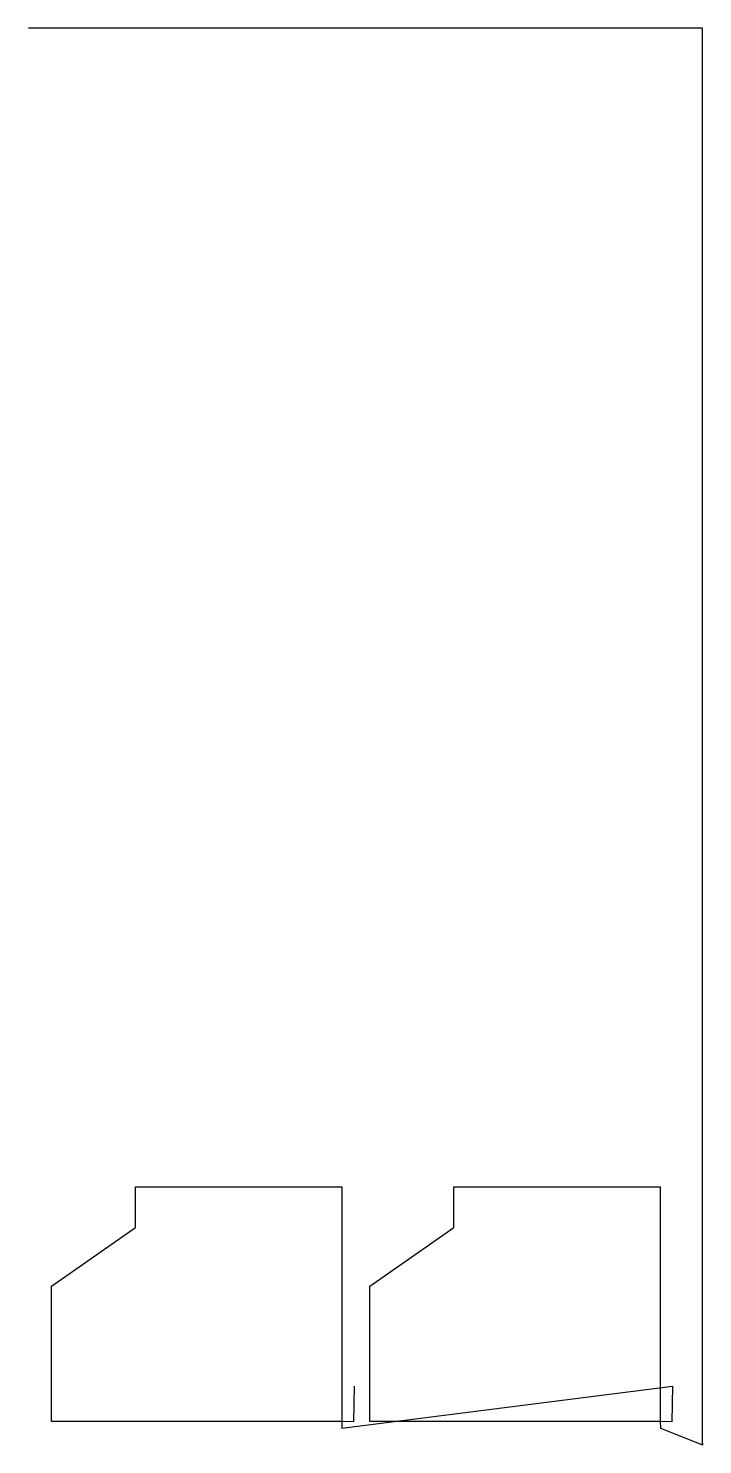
# Model space of a CAD drawing. Header units: metres. Extents: x 0 to 546, y 0 to 1147.
import ezdxf

# ---------------------------------------------------------------- set-up
doc = ezdxf.new("R2010")
doc.units = ezdxf.units.M

msp = doc.modelspace()

# ---------------------------------------------------------------- linework, layer by layer
at = {"layer": 'TOOL_0'}
for p, q in [((1, 1146.872), (0, 1146.872)), ((545.841, 1146.872), (1, 1146.872)), ((545.841, 1), (545.841, 1146.872)), ((86.75, 175.874), (86.75, 208.751)), ((86.75, 208.751), (253.75, 208.751)), ((253.75, 208.751), (253.75, 18.751)), ((344.497, 175.874), (344.497, 208.751)), ((344.497, 208.751), (511.497, 208.751)), ((511.497, 208.751), (511.497, 18.751)), ((18.75, 128.26), (86.75, 175.874)), ((276.497, 128.26), (344.497, 175.874)), ((18.75, 18.751), (18.75, 128.26)), ((276.497, 18.751), (276.497, 128.26)), ((253.846, 13.26), (521.471, 47.393)), ((263.725, 47.393), (263.254, 18.451)), ((521.471, 47.393), (521.001, 18.451)), ((253.75, 18.751), (18.75, 18.751)), ((263.254, 18.451), (253.75, 18.751)), ((253.75, 18.751), (253.846, 13.26)), ((511.497, 18.751), (276.497, 18.751)), ((521.001, 18.451), (511.497, 18.751)), ((511.497, 18.751), (511.593, 13.26)), ((511.593, 13.26), (545.841, 0)), ((545.841, 0), (545.841, 1)), ((545.841, 1), (545.841, 0)), ((545.841, 0), (545.841, 1)), ((545.841, 0), (545.841, 0))]:
    msp.add_line(p, q, dxfattribs=at)

doc.saveas('drawing.dxf')
